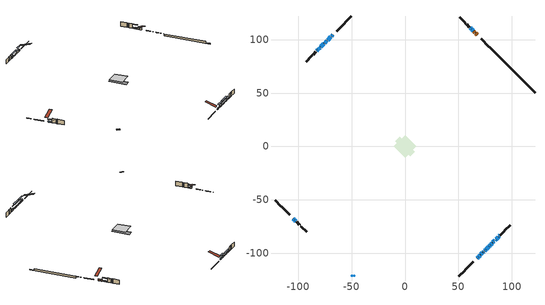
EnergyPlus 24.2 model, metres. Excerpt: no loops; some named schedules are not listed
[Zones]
conditioned space
 floor outside (Floor1 construction): -4.28,0 0,4.28 4.28,0 0,-4.28 z1.25
 floor adiabatic (AdiabaticFloorConstruction): -10.37,0 0,10.37 10.37,0 0,-10.37 z3.69
 floor foundation (Slab1 construction): -9.05,4.83 -4.83,9.05 9.05,-4.83 4.83,-9.05 z-0.7
 wall outside (RimJoist1 construction): 50.43,-121.76 56,-116.19 / -121.76,-50.43 -116.19,-56 / -50.43,121.76 -56,116.19 / 84.89,87.3 79.32,92.86 z1.25:1.55
 wall outside (RimJoist2 construction): 56.66,-115.53 64.08,-108.11 / -115.53,-56.66 -108.11,-64.08 / -56.66,115.53 -64.08,108.11 / 78.67,93.52 71.24,100.94 z1.25:1.55
 wall outside (AdiabaticWallConstruction 1): 67.73,104.46 66.15,106.04 / 65.5,106.69 64.45,107.74 z1.25:3.28
 wall outside (AdiabaticWallConstruction): 63.79,108.4 62.5,109.69 / 61.84,110.35 60.98,111.21 / 76.12,-96.07 78.27,-93.92 / -104.6,-67.59 -103.7,-68.49 / 82.33,-89.86 83.3,-88.89 / -103.04,-69.15 -102.14,-70.05 z1.25:2.27; 67.59,-104.6 68.42,-103.77 z1.25:2.17; 69.07,-103.12 70.44,-101.75 / -73.11,99.08 -75.33,96.86 z1.25:2.47; -67.59,104.6 -68.78,103.41 z1.25:2.98; -69.43,102.76 -72.45,99.74 z1.25:3.03; 71.09,-101.1 72.5,-99.69 z1.25:3.38; 73.15,-99.04 73.84,-98.35 z1.25:2.32; 74.49,-97.7 75.46,-96.73 z1.25:2.42; -75.98,96.21 -78.86,93.33 z1.25:1.81; 78.93,-93.26 79.65,-92.54 z1.25:1.71; 80.3,-91.88 81.67,-90.52 z1.25:1.91; -79.51,92.67 -81.53,90.66 / 85.34,-86.85 87.35,-84.84 / 88.01,-84.18 88.55,-83.64 z1.25:2.22; -82.18,90.01 -82.72,89.47 z1.25:2.24; 83.95,-88.24 84.69,-87.5 z1.25:2.16
 wall outside (Wall1 construction): 89.21,-82.98 91.86,-80.33 / -101.49,-70.7 -98.84,-73.35 / -83.38,88.81 -86.03,86.16 / 60.32,111.87 57.67,114.51 z1.25:6.13
 wall outside (Wall2 construction): 92.51,-79.68 92.93,-79.26 / -98.18,-74.01 -97.76,-74.43 / -86.69,85.5 -87.1,85.09 / 57.02,115.17 56.6,115.59 z1.25:6.13
 wall outside (Wall3 construction): 93.59,-78.6 98.44,-73.75 / -97.11,-75.08 -92.25,-79.94 / -87.76,84.43 -92.61,79.58 / 55.94,116.25 51.09,121.1 z1.25:6.13
 wall foundation (FoundationWall1 construction): 85.55,86.64,-0.7 85.55,86.64,1.25 118.14,54.05,1.25 118.14,54.05,-0.06 121.76,50.43,-0.06 121.76,50.43,-0.7
 window (WindowConstruction): 63.79,108.4 62.5,109.69 z1.25:2.26
 window (WindowConstruction 6): 67.59,-104.6 68.42,-103.77 z1.25:2.16
 window (WindowConstruction 16): 69.07,-103.12 70.44,-101.75 z1.25:2.47
 window (WindowConstruction 7): 61.84,110.35 60.98,111.21 z1.25:2.26
 window (WindowConstruction 8): -67.59,104.6 -68.78,103.41 z1.25:2.98
 window (WindowConstruction 9): -69.43,102.76 -72.45,99.74 z1.25:3.03
 window (WindowConstruction 10): -73.11,99.08 -75.32,96.86 z1.25:2.47
 window (WindowConstruction 11): 71.09,-101.1 72.49,-99.69 z1.25:3.38
 window (WindowConstruction 12): 73.15,-99.04 73.83,-98.35 z1.25:2.32
 window (WindowConstruction 13): 74.49,-97.7 75.46,-96.73 z1.25:2.42
 window (WindowConstruction 14): 76.12,-96.07 78.27,-93.92 z1.25:2.26
 window (WindowConstruction 15): -104.6,-67.59 -103.7,-68.49 z1.25:2.26
 window (WindowConstruction 17): -75.98,96.21 -78.86,93.33 z1.25:1.81
 window (WindowConstruction 18): 78.93,-93.26 79.65,-92.54 z1.25:1.71
 window (WindowConstruction 19): 80.31,-91.88 81.67,-90.52 z1.25:1.91
 window (WindowConstruction 1): -79.51,92.67 -81.53,90.66 z1.25:2.22
 window (WindowConstruction 20): 82.33,-89.86 83.3,-88.89 z1.25:2.26
 window (WindowConstruction 21): -103.04,-69.15 -102.14,-70.05 z1.25:2.26
 window (WindowConstruction 2): -82.18,90 -82.72,89.47 z1.25:2.24
 window (WindowConstruction 3): 83.95,-88.24 84.68,-87.51 z1.25:2.16
 window (WindowConstruction 4): 85.34,-86.85 87.35,-84.84 z1.25:2.22
 window (WindowConstruction 5): 88.01,-84.18 88.55,-83.64 z1.25:2.22
 door (Door): 67.73,104.46 66.15,106.04 z1.25:3.28
 door (Door 1): 65.5,106.69 64.45,107.74 z1.25:3.28
 ceiling adiabatic (AdiabaticFloorConstruction): 0,-10.37 10.37,0 0,10.37 -10.37,0 z3.69
 roof outside (Roof1 construction): 66.93,-105.25,6.13 58.59,-96.91,10.06 56.39,-99.11,10.06 64.74,-107.45,6.13; -105.25,-66.93,6.13 -96.91,-58.59,10.06 -99.11,-56.39,10.06 -107.45,-64.74,6.13; -66.93,105.25,6.13 -58.59,96.91,10.06 -56.39,99.11,10.06 -64.74,107.45,6.13; 68.39,103.8,6.13 60.05,95.46,10.06 62.25,93.26,10.06 70.59,101.6,6.13
 roof outside (AdiabaticRoofConstruction): -49.16,-121.76,6.13 -49.16,-120.55,6.53 -50.43,-120.55,6.53 -50.43,-121.76,6.13; -46.95,-121.76,6.13 -46.95,-120.53,6.53 -48.23,-120.53,6.53 -48.23,-121.76,6.13
 skylight (SkylightConstruction): -49.16,-121.76,6.13 -49.16,-120.55,6.53 -50.43,-120.55,6.53 -50.43,-121.76,6.13
 skylight (SkylightConstruction 1): -46.95,-121.76,6.13 -46.95,-120.54,6.53 -48.23,-120.54,6.53 -48.23,-121.76,6.13
shading: 62.29,109.9 64,108.19 64.65,108.83 62.93,110.55 z2.56; 68.85,-103.34 67.16,-105.03 67.8,-105.67 69.49,-103.99 z2.77; 58.61,113.58 64.21,107.98 64.86,108.62 59.26,114.22 z5.61; -71.15,101.04 -65.22,106.97 -65.87,107.61 -71.79,101.69 z6.33; -72.88,99.31 -69,103.19 -69.65,103.83 -73.53,99.95 z3.64; 74.86,-97.33 68.73,-103.46 69.37,-104.11 75.51,-97.97 z6.73; 76.2,-95.99 70.78,-101.41 71.43,-102.05 76.85,-96.63 z5.67; 77.83,-94.36 72.12,-100.07 72.77,-100.71 78.47,-95 z5.77; 80.64,-91.55 73.75,-98.44 74.39,-99.08 81.29,-92.19 z5.61; -103.49,-68.7 -104.81,-67.38 -105.45,-68.02 -104.13,-69.35 z2.56; -81.23,90.96 -73.61,98.58 -74.26,99.22 -81.87,91.61 z5.16; 83.31,-88.88 75.27,-96.92 75.91,-97.57 83.95,-89.52 z6.89; 81.88,-90.31 80.09,-92.09 80.31,-92.31 82.09,-90.52 z2.21; -81.96,90.23 -79.08,93.11 -79.73,93.75 -82.6,90.88 z2.83; 85.67,-86.52 79.96,-92.23 80.6,-92.88 86.31,-87.17 z5.61; -100.21,-71.98 -104.98,-67.21 -105.62,-67.85 -100.85,-72.63 z5.01; -83.15,89.04 -81.75,90.44 -82.4,91.08 -83.8,89.68 z2.85; 84.83,-87.36 83.81,-88.38 84.46,-89.02 85.47,-88.01 z2.36; 87.78,-84.4 84.91,-87.28 85.55,-87.92 88.43,-85.05 z2.83; 88.98,-83.21 87.58,-84.61 88.22,-85.25 89.62,-83.85 z2.83
[Building]
Building 1: Terrain=Suburbs
[Site:Location]
Montreal Intl AP_QC: Latitude {deg}=45.47; Longitude {deg}=-73.74; Time Zone {hr}=-5; Elevation {m}=36; Keep Site Location Information=Yes
[Site:GroundTemperature:Shallow]
2.07863, -0.316383, -0.508184, 0.628371, 5.19101, 9.73239, 13.6695, 16.1636, 16.3755, 14.347, 10.5102, 6.10817
[Site:WaterMainsTemperature]
Calculation Method=Schedule; Temperature Schedule=mains temperature schedule
[Material] Roughness=Rough; Thermal Absorptance=0.9
Name | Thickness {m} | Conductivity {W/m-K} | Density {kg/m3} | Specific Heat {J/kg-K} | Solar Absorptance | Visible Absorptance
asphalt or fiberglass shingles | 0.00635 | 0.162714 | 1121.4 | 1465.45 | 0.4 | 0.4
asphalt or fiberglass shingles 1 | 0.00635 | 0.162714 | 1121.4 | 1465.45 | 0.7 | 0.7
concrete 4.0 in. | 0.1016 | 1.803125 | 2242.8 | 837.4 | 0.7 | 0.7
concrete 8.0 in. | 0.2032 | 1.803125 | 2242.8 | 837.4 | 0.7 | 0.7
door material | 0.04445 | 0.188738 | 512.64 | 1214.23 | 0.7 | 0.7
door material 1 | 0.04445 | 0.20624 | 512.64 | 1214.23 | 0.7 | 0.7
exterior vertical ins | 0.00137907 | 0.029427 | 32.04 | 1214.23 | 0.7 | 0.7
floor covering | 0.0127 | 9.015625 | 54.468 | 1339.84 | 0.6 | 0.6
floor covering 1 | 0.0127 | 0.0433444 | 54.468 | 1339.84 | 0.6 | 0.6
floor rigid ins; roof rigid ins; wall rigid ins | 0.512978 | 0.029427 | 32.04 | 1214.23 | 0.7 | 0.7
floor stud and cavity | 0.0889 | 0.256934 | 50.32683 | 1063.81 | 0.7 | 0.7
floor stud and cavity 1 | 0.1397 | 1.75129 | 37.0049 | 1207.88 | 0.7 | 0.7
furniture material conditioned space 1 | 0.1524 | 0.115458 | 640.8 | 1214.23 | 0.6 | 0.6
gypsum board | 0.0127 | 0.160291 | 801 | 837.4 | 0.6 | 0.6
osb sheathing 0.5 in. | 0.0127 | 0.115458 | 512.64 | 1214.23 | 0.7 | 0.7
osb sheathing 0.75 in. | 0.01905 | 0.115458 | 512.64 | 1214.23 | 0.7 | 0.7
osb sheathing 2.0 in. | 0.0508 | 0.115458 | 512.64 | 1214.23 | 0.7 | 0.7
rim joist stud and cavity | 0.0508 | 0.0310022 | 125.044 | 1163.47 | 0.6 | 0.6
rim joist stud and cavity 1 | 0.0508 | 0.648972 | 50.32683 | 1063.81 | 0.6 | 0.6
roof stud and cavity | 0.2032 | 0.144109 | 78.34581 | 1123.46 | 0.7 | 0.7
roof stud and cavity 1 | 0.18415 | 1.78685 | 37.0049 | 1207.88 | 0.6 | 0.6
wall stud and cavity | 0.1397 | 0.0957038 | 139.0536 | 1170.24 | 0.7 | 0.7
wall stud and cavity 1 | 0.1397 | 0.102505 | 139.0536 | 1170.24 | 0.7 | 0.7
wall stud and cavity 2 | 0.1397 | 0.0863312 | 139.0536 | 1170.24 | 0.7 | 0.7
wall stud and cavity 3 | 0.0889 | 0.380278 | 52.3479 | 1209.89 | 0.7 | 0.7
wall stud and cavity 4 | 0.0889 | 0.391764 | 83.0341 | 1211.67 | 0.7 | 0.7
wood siding | 0.0254 | 0.102417 | 544.68 | 1172.36 | 0.4 | 0.4
wood siding 1; wood siding 2; wood siding 3 | 0.0254 | 0.102417 | 544.68 | 1172.36 | 0.7 | 0.7
[WindowMaterial:SimpleGlazingSystem]
Name | U-Factor {W/m2-K} | Solar Heat Gain Coefficient
SkylightMaterial | 5.48218 | 0.7889
SkylightMaterial 1 | 5.49682 | 0.782
WindowMaterial | 2.961077 | 0.56
WindowMaterial 1 | 2.94177 | 0.59
WindowMaterial 10 | 2.95483 | 0.57
WindowMaterial 11 | 2.93155 | 0.61
WindowMaterial 12 | 2.93609 | 0.6
WindowMaterial 13 | 2.94348 | 0.59
WindowMaterial 14 | 6.648938 | 0.77
WindowMaterial 15 | 4.80302 | 0.65
WindowMaterial 16 | 5.595669 | 0.6
WindowMaterial 17 | 4.62076 | 0.66
WindowMaterial 18 | 4.460069 | 0.67
WindowMaterial 19 | 4.52877 | 0.66
WindowMaterial 2 | 2.97414 | 0.54
WindowMaterial 3 | 2.95994 | 0.56
WindowMaterial 4 | 2.97584 | 0.54
WindowMaterial 5 | 2.95426 | 0.57
WindowMaterial 6 | 2.929848 | 0.66
WindowMaterial 7 | 2.89181 | 0.69
WindowMaterial 8 | 2.88272 | 0.7
WindowMaterial 9 | 2.890102 | 0.66
[Construction]
AdiabaticFloorConstruction: floor stud and cavity 1, floor rigid ins, osb sheathing 0.75 in., floor covering 1
AdiabaticRoofConstruction: asphalt or fiberglass shingles 1, roof rigid ins, osb sheathing 0.75 in., roof stud and cavity 1
AdiabaticWallConstruction: wood siding 2, wall rigid ins, wall stud and cavity 3, gypsum board
AdiabaticWallConstruction 1: wood siding 3, wall rigid ins, wall stud and cavity 3, gypsum board
Door: door material
Door 1: door material 1
Floor1 construction: floor stud and cavity, floor covering
FoundationWall1 construction: concrete 8.0 in.
furniture construction conditioned space 1: furniture material conditioned space 1
PartitionWallConstruction: gypsum board, wall stud and cavity 4, gypsum board
RimJoist1 construction: wood siding 1, osb sheathing 2.0 in., rim joist stud and cavity
RimJoist2 construction: wood siding 1, rim joist stud and cavity 1
Roof1 construction: asphalt or fiberglass shingles, osb sheathing 0.75 in., roof stud and cavity, gypsum board
SkylightConstruction: SkylightMaterial
SkylightConstruction 1: SkylightMaterial 1
Slab1 construction: concrete 4.0 in.
Wall1 construction: wood siding, osb sheathing 0.5 in., wall stud and cavity, gypsum board
Wall2 construction: wood siding, osb sheathing 0.5 in., wall stud and cavity 1, gypsum board
Wall3 construction: wood siding, osb sheathing 0.5 in., wall stud and cavity 2, gypsum board
WindowConstruction: WindowMaterial
WindowConstruction 1; WindowConstruction 4: WindowMaterial 1
WindowConstruction 10; WindowConstruction 9: WindowMaterial 8
WindowConstruction 11: WindowMaterial 9
WindowConstruction 12: WindowMaterial 10
WindowConstruction 13: WindowMaterial 11
WindowConstruction 14: WindowMaterial 12
WindowConstruction 15: WindowMaterial 13
WindowConstruction 16: WindowMaterial 14
WindowConstruction 17: WindowMaterial 15
WindowConstruction 18: WindowMaterial 16
WindowConstruction 19: WindowMaterial 17
WindowConstruction 2: WindowMaterial 2
WindowConstruction 20: WindowMaterial 18
WindowConstruction 21: WindowMaterial 19
WindowConstruction 3: WindowMaterial 3
WindowConstruction 5: WindowMaterial 4
WindowConstruction 6: WindowMaterial 5
WindowConstruction 7: WindowMaterial 6
WindowConstruction 8: WindowMaterial 7
[Zone]
conditioned space: Multiplier=1; Volume {m3}=920.9; Part of Total Floor Area=Yes
[Space]
conditioned space 1: Zone=conditioned space; Volume {m3}=920.9
[SurfaceProperty:ExposedFoundationPerimeter]
Slab1: Exposed Perimeter Calculation Method=TotalExposedPerimeter; Total Exposed Perimeter {m}=51.207
[InternalMass] Zone or ZoneList=conditioned space; Space or SpaceList=conditioned space 1
Name | Construction | Surface Area {m2}
furniture mass conditioned space 1 | furniture construction conditioned space 1 | 147.536
partition wall mass | PartitionWallConstruction | 368.84
[Lights]
interior lighting: Zone or ZoneList or Space or SpaceList=conditioned space 1; Schedule=interior lighting schedule; Design Level Calculation Method=LightingLevel; Lighting Level {W}=343.2; Return Air Fraction=0; Fraction Radiant=0.6; Fraction Visible=0.2; Fraction Replaceable=1
[People]
occupants: Zone or ZoneList or Space or SpaceList=conditioned space 1; Number of People Schedule=occupants schedule; Number of People Calculation Method=People; Number of People=3; Fraction Radiant=0.314171; Sensible Heat Fraction=0.56303; Activity Level Schedule=occupants activity schedule; Carbon Dioxide Generation Rate {m3/s-W}=0; Enable ASHRAE 55 Comfort Warnings=No; Mean Radiant Temperature Calculation Type=EnclosureAveraged
[ElectricEquipment] Zone or ZoneList or Space or SpaceList=conditioned space 1; Design Level Calculation Method=EquipmentLevel
Name | Schedule | Design Level {W} | Fraction Latent | Fraction Radiant | Fraction Lost
clothes dryer | clothes dryer schedule | 140.772 | 0.015 | 0.081 | 0.85
clothes washer | clothes washer schedule | 32.1985 | 0.03 | 0.162 | 0.7
cooking range | cooking range schedule | 215.147 | 0.08 | 0.432 | 0.2
dishwasher | dishwasher schedule | 66.8632 | 0.3 | 0.18 | 0.4
fridge | fridge schedule | 72.9452 | 0 | 0.6 | 0
mech vent bath fan 0 | mech vent bath fan 0 schedule | 50.2 | 0 | 0 | 1
mech vent house fan | mech vent house fan schedule | 0 | 0 | 0 | 1
mech vent house fan cfis | mech vent house fan cfis schedule | 0 | 0 | 0 | 0
misc plug loads | misc plug loads schedule | 494.7 | 0.045 | 0.513 | 0.1
whole house fan | Always On Discrete | 0 | 0 | 0 | 1
[OtherEquipment] Zone or ZoneList or Space or SpaceList=conditioned space 1; Design Level Calculation Method=EquipmentLevel
Name | Fuel Type | Schedule | Design Level {W} | Fraction Latent | Fraction Radiant | Fraction Lost
clothes dryer 1 | Electricity | clothes dryer schedule | 0 | 0.015 | 0.081 | 0.85
cooking range 1 | Electricity | cooking range schedule | 0 | 0.08 | 0.432 | 0.2
general water use latent | None | general water use schedule | 62.594 | 1 | 0 | 0
general water use sensible | None | general water use schedule | -61.6891 | 0 | 0.6 | 0
mech vent house fan latent load | None | Always On Discrete | 0 | 1 | 0 | 0
mech vent house fan sensible load | None | Always On Discrete | 0 | 0 | 0 | 0
water heater energy adjustment1 | Electricity | Always On Discrete | 0.01 | 0 | 0 | 1
[ZoneInfiltration:DesignFlowRate] Zone or ZoneList or Space or SpaceList=conditioned space 1; Schedule=Always On Discrete; Design Flow Rate Calculation Method=Flow/Zone; Design Flow Rate {m3/s}=0
infil flow; natural vent flow; whole house fan flow
[Foundation:Kiva]
Foundation Kiva 1: Initial Indoor Air Temperature {C}=18; Wall Height Above Grade {m}=1.24998; Wall Depth Below Slab {m}=0.2032; Custom Block Material Name 1=exterior vertical ins; Custom Block Depth 1 {m}=1.94999; Custom Block X Position 1 {m}=0.2032; Custom Block Z Position 1 {m}=0
[Foundation:Kiva:Settings]
Soil Conductivity {W/m-K}=0.849921; Soil Density {kg/m3}=1842.3; Soil Specific Heat {J/kg-K}=418.7; Ground Solar Absorptivity=0.9; Ground Thermal Absorptivity=0.9; Ground Surface Roughness {m}=0.03; Far-Field Width {m}=40; Deep-Ground Boundary Condition=ZeroFlux; Deep-Ground Depth {m}=40; Minimum Cell Dimension {m}=0.2; Maximum Cell Growth Coefficient=3; Simulation Timestep=Timestep
[Exterior:Lights]
exterior lighting: Schedule=exterior lighting schedule; Design Level {W}=75.6
[Schedule:Week:Daily]
interior lighting schedule Week Rule - Jan1-Jan27: interior lighting schedule day, interior lighting schedule day, interior lighting schedule day, interior lighting schedule day, interior lighting schedule day, interior lighting schedule day, interior lighting schedule day, interior lighting schedule default day, interior lighting schedule default day, interior lighting schedule default day, interior lighting schedule default day, interior lighting schedule default day
interior lighting schedule Week Rule - Jan28-Feb3: interior lighting schedule day, interior lighting schedule day, interior lighting schedule day, interior lighting schedule day, interior lighting schedule day 1, interior lighting schedule day 1, interior lighting schedule day 1, interior lighting schedule default day, interior lighting schedule default day, interior lighting schedule default day, interior lighting schedule default day, interior lighting schedule default day
interior lighting schedule Week Rule - Feb4-Feb24: interior lighting schedule day 1, interior lighting schedule day 1, interior lighting schedule day 1, interior lighting schedule day 1, interior lighting schedule day 1, interior lighting schedule day 1, interior lighting schedule day 1, interior lighting schedule default day, interior lighting schedule default day, interior lighting schedule default day, interior lighting schedule default day, interior lighting schedule default day
interior lighting schedule Week Rule - Feb25-Mar3: interior lighting schedule day 1, interior lighting schedule day 1, interior lighting schedule day 1, interior lighting schedule day 1, interior lighting schedule day 2, interior lighting schedule day 2, interior lighting schedule day 2, interior lighting schedule default day, interior lighting schedule default day, interior lighting schedule default day, interior lighting schedule default day, interior lighting schedule default day
interior lighting schedule Week Rule - Mar4-Mar31: interior lighting schedule day 2, interior lighting schedule day 2, interior lighting schedule day 2, interior lighting schedule day 2, interior lighting schedule day 2, interior lighting schedule day 2, interior lighting schedule day 2, interior lighting schedule default day, interior lighting schedule default day, interior lighting schedule default day, interior lighting schedule default day, interior lighting schedule default day
interior lighting schedule Week Rule - Apr1-Apr28: interior lighting schedule day 3, interior lighting schedule day 3, interior lighting schedule day 3, interior lighting schedule day 3, interior lighting schedule day 3, interior lighting schedule day 3, interior lighting schedule day 3, interior lighting schedule default day, interior lighting schedule default day, interior lighting schedule default day, interior lighting schedule default day, interior lighting schedule default day
interior lighting schedule Week Rule - Apr29-May5: interior lighting schedule day 3, interior lighting schedule day 3, interior lighting schedule day 4, interior lighting schedule day 4, interior lighting schedule day 4, interior lighting schedule day 4, interior lighting schedule day 4, interior lighting schedule default day, interior lighting schedule default day, interior lighting schedule default day, interior lighting schedule default day, interior lighting schedule default day
interior lighting schedule Week Rule - May6-May26: interior lighting schedule day 4, interior lighting schedule day 4, interior lighting schedule day 4, interior lighting schedule day 4, interior lighting schedule day 4, interior lighting schedule day 4, interior lighting schedule day 4, interior lighting schedule default day, interior lighting schedule default day, interior lighting schedule default day, interior lighting schedule default day, interior lighting schedule default day
interior lighting schedule Week Rule - May27-Jun2: interior lighting schedule day 4, interior lighting schedule day 4, interior lighting schedule day 4, interior lighting schedule day 4, interior lighting schedule day 4, interior lighting schedule day 5, interior lighting schedule day 5, interior lighting schedule default day, interior lighting schedule default day, interior lighting schedule default day, interior lighting schedule default day, interior lighting schedule default day
interior lighting schedule Week Rule - Jun3-Jun30: interior lighting schedule day 5, interior lighting schedule day 5, interior lighting schedule day 5, interior lighting schedule day 5, interior lighting schedule day 5, interior lighting schedule day 5, interior lighting schedule day 5, interior lighting schedule default day, interior lighting schedule default day, interior lighting schedule default day, interior lighting schedule default day, interior lighting schedule default day
interior lighting schedule Week Rule - Jul1-Jul28: interior lighting schedule day 6, interior lighting schedule day 6, interior lighting schedule day 6, interior lighting schedule day 6, interior lighting schedule day 6, interior lighting schedule day 6, interior lighting schedule day 6, interior lighting schedule default day, interior lighting schedule default day, interior lighting schedule default day, interior lighting schedule default day, interior lighting schedule default day
interior lighting schedule Week Rule - Jul29-Aug4: interior lighting schedule day 6, interior lighting schedule day 6, interior lighting schedule day 6, interior lighting schedule day 7, interior lighting schedule day 7, interior lighting schedule day 7, interior lighting schedule day 7, interior lighting schedule default day, interior lighting schedule default day, interior lighting schedule default day, interior lighting schedule default day, interior lighting schedule default day
interior lighting schedule Week Rule - Aug5-Aug25: interior lighting schedule day 7, interior lighting schedule day 7, interior lighting schedule day 7, interior lighting schedule day 7, interior lighting schedule day 7, interior lighting schedule day 7, interior lighting schedule day 7, interior lighting schedule default day, interior lighting schedule default day, interior lighting schedule default day, interior lighting schedule default day, interior lighting schedule default day
interior lighting schedule Week Rule - Aug26-Sep1: interior lighting schedule day 7, interior lighting schedule day 7, interior lighting schedule day 7, interior lighting schedule day 7, interior lighting schedule day 7, interior lighting schedule day 7, interior lighting schedule day 8, interior lighting schedule default day, interior lighting schedule default day, interior lighting schedule default day, interior lighting schedule default day, interior lighting schedule default day
interior lighting schedule Week Rule - Sep2-Sep29: interior lighting schedule day 8, interior lighting schedule day 8, interior lighting schedule day 8, interior lighting schedule day 8, interior lighting schedule day 8, interior lighting schedule day 8, interior lighting schedule day 8, interior lighting schedule default day, interior lighting schedule default day, interior lighting schedule default day, interior lighting schedule default day, interior lighting schedule default day
interior lighting schedule Week Rule - Sep30-Oct6: interior lighting schedule day 8, interior lighting schedule day 9, interior lighting schedule day 9, interior lighting schedule day 9, interior lighting schedule day 9, interior lighting schedule day 9, interior lighting schedule day 9, interior lighting schedule default day, interior lighting schedule default day, interior lighting schedule default day, interior lighting schedule default day, interior lighting schedule default day
interior lighting schedule Week Rule - Oct7-Oct27: interior lighting schedule day 9, interior lighting schedule day 9, interior lighting schedule day 9, interior lighting schedule day 9, interior lighting schedule day 9, interior lighting schedule day 9, interior lighting schedule day 9, interior lighting schedule default day, interior lighting schedule default day, interior lighting schedule default day, interior lighting schedule default day, interior lighting schedule default day
interior lighting schedule Week Rule - Oct28-Nov3: interior lighting schedule day 9, interior lighting schedule day 9, interior lighting schedule day 9, interior lighting schedule day 9, interior lighting schedule day 10, interior lighting schedule day 10, interior lighting schedule day 10, interior lighting schedule default day, interior lighting schedule default day, interior lighting schedule default day, interior lighting schedule default day, interior lighting schedule default day
interior lighting schedule Week Rule - Nov4-Nov24: interior lighting schedule day 10, interior lighting schedule day 10, interior lighting schedule day 10, interior lighting schedule day 10, interior lighting schedule day 10, interior lighting schedule day 10, interior lighting schedule day 10, interior lighting schedule default day, interior lighting schedule default day, interior lighting schedule default day, interior lighting schedule default day, interior lighting schedule default day
interior lighting schedule Week Rule - Nov25-Dec1: interior lighting schedule day 10, interior lighting schedule day 10, interior lighting schedule day 10, interior lighting schedule day 10, interior lighting schedule day 10, interior lighting schedule day 10, interior lighting schedule day 11, interior lighting schedule default day, interior lighting schedule default day, interior lighting schedule default day, interior lighting schedule default day, interior lighting schedule default day
interior lighting schedule Week Rule - Dec2-Dec31: interior lighting schedule day 11, interior lighting schedule day 11, interior lighting schedule day 11, interior lighting schedule day 11, interior lighting schedule day 11, interior lighting schedule day 11, interior lighting schedule day 11, interior lighting schedule default day, interior lighting schedule default day, interior lighting schedule default day, interior lighting schedule default day, interior lighting schedule default day
occupants schedule Week Rule - Jan1-Dec31: occupants schedule day, occupants schedule day, occupants schedule day, occupants schedule day, occupants schedule day, occupants schedule day, occupants schedule day, occupants schedule default day, occupants schedule default day, occupants schedule default day, occupants schedule default day, occupants schedule default day
clothes dryer schedule Week Rule - Jan1-Dec31: clothes dryer schedule day, clothes dryer schedule day, clothes dryer schedule day, clothes dryer schedule day, clothes dryer schedule day, clothes dryer schedule day, clothes dryer schedule day, clothes dryer schedule default day, clothes dryer schedule default day, clothes dryer schedule default day, clothes dryer schedule default day, clothes dryer schedule default day
clothes washer schedule Week Rule - Jan1-Dec31: clothes washer schedule day, clothes washer schedule day, clothes washer schedule day, clothes washer schedule day, clothes washer schedule day, clothes washer schedule day, clothes washer schedule day, clothes washer schedule default day, clothes washer schedule default day, clothes washer schedule default day, clothes washer schedule default day, clothes washer schedule default day
cooking range schedule Week Rule - Jan1-Dec31: cooking range schedule day, cooking range schedule day, cooking range schedule day, cooking range schedule day, cooking range schedule day, cooking range schedule day, cooking range schedule day, cooking range schedule default day, cooking range schedule default day, cooking range schedule default day, cooking range schedule default day, cooking range schedule default day
dishwasher schedule Week Rule - Jan1-Dec31: dishwasher schedule day, dishwasher schedule day, dishwasher schedule day, dishwasher schedule day, dishwasher schedule day, dishwasher schedule day, dishwasher schedule day, dishwasher schedule default day, dishwasher schedule default day, dishwasher schedule default day, dishwasher schedule default day, dishwasher schedule default day
mech vent bath fan 0 schedule Week Rule - Jan1-Dec31: mech vent bath fan 0 schedule day, mech vent bath fan 0 schedule day, mech vent bath fan 0 schedule day, mech vent bath fan 0 schedule day, mech vent bath fan 0 schedule day, mech vent bath fan 0 schedule day, mech vent bath fan 0 schedule day, mech vent bath fan 0 schedule default day, mech vent bath fan 0 schedule default day, mech vent bath fan 0 schedule default day, mech vent bath fan 0 schedule default day, mech vent bath fan 0 schedule default day
misc plug loads schedule Week Rule - Jan1-Dec31: misc plug loads schedule day, misc plug loads schedule day, misc plug loads schedule day, misc plug loads schedule day, misc plug loads schedule day, misc plug loads schedule day, misc plug loads schedule day, misc plug loads schedule default day, misc plug loads schedule default day, misc plug loads schedule default day, misc plug loads schedule default day, misc plug loads schedule default day
general water use schedule Week Rule - Jan1-Dec31: general water use schedule day, general water use schedule day, general water use schedule day, general water use schedule day, general water use schedule day, general water use schedule day, general water use schedule day, general water use schedule default day, general water use schedule default day, general water use schedule default day, general water use schedule default day, general water use schedule default day
exterior lighting schedule Week Rule - Jan1-Jan27: exterior lighting schedule day, exterior lighting schedule day, exterior lighting schedule day, exterior lighting schedule day, exterior lighting schedule day, exterior lighting schedule day, exterior lighting schedule day, exterior lighting schedule default day, exterior lighting schedule default day, exterior lighting schedule default day, exterior lighting schedule default day, exterior lighting schedule default day
exterior lighting schedule Week Rule - Jan28-Feb3: exterior lighting schedule day, exterior lighting schedule day, exterior lighting schedule day, exterior lighting schedule day, exterior lighting schedule day 1, exterior lighting schedule day 1, exterior lighting schedule day 1, exterior lighting schedule default day, exterior lighting schedule default day, exterior lighting schedule default day, exterior lighting schedule default day, exterior lighting schedule default day
exterior lighting schedule Week Rule - Feb4-Feb24: exterior lighting schedule day 1, exterior lighting schedule day 1, exterior lighting schedule day 1, exterior lighting schedule day 1, exterior lighting schedule day 1, exterior lighting schedule day 1, exterior lighting schedule day 1, exterior lighting schedule default day, exterior lighting schedule default day, exterior lighting schedule default day, exterior lighting schedule default day, exterior lighting schedule default day
exterior lighting schedule Week Rule - Feb25-Mar3: exterior lighting schedule day 1, exterior lighting schedule day 1, exterior lighting schedule day 1, exterior lighting schedule day 1, exterior lighting schedule day 2, exterior lighting schedule day 2, exterior lighting schedule day 2, exterior lighting schedule default day, exterior lighting schedule default day, exterior lighting schedule default day, exterior lighting schedule default day, exterior lighting schedule default day
exterior lighting schedule Week Rule - Mar4-Mar31: exterior lighting schedule day 2, exterior lighting schedule day 2, exterior lighting schedule day 2, exterior lighting schedule day 2, exterior lighting schedule day 2, exterior lighting schedule day 2, exterior lighting schedule day 2, exterior lighting schedule default day, exterior lighting schedule default day, exterior lighting schedule default day, exterior lighting schedule default day, exterior lighting schedule default day
exterior lighting schedule Week Rule - Apr1-Apr28: exterior lighting schedule day 3, exterior lighting schedule day 3, exterior lighting schedule day 3, exterior lighting schedule day 3, exterior lighting schedule day 3, exterior lighting schedule day 3, exterior lighting schedule day 3, exterior lighting schedule default day, exterior lighting schedule default day, exterior lighting schedule default day, exterior lighting schedule default day, exterior lighting schedule default day
exterior lighting schedule Week Rule - Apr29-May5: exterior lighting schedule day 3, exterior lighting schedule day 3, exterior lighting schedule day 4, exterior lighting schedule day 4, exterior lighting schedule day 4, exterior lighting schedule day 4, exterior lighting schedule day 4, exterior lighting schedule default day, exterior lighting schedule default day, exterior lighting schedule default day, exterior lighting schedule default day, exterior lighting schedule default day
exterior lighting schedule Week Rule - May6-May26: exterior lighting schedule day 4, exterior lighting schedule day 4, exterior lighting schedule day 4, exterior lighting schedule day 4, exterior lighting schedule day 4, exterior lighting schedule day 4, exterior lighting schedule day 4, exterior lighting schedule default day, exterior lighting schedule default day, exterior lighting schedule default day, exterior lighting schedule default day, exterior lighting schedule default day
exterior lighting schedule Week Rule - May27-Jun2: exterior lighting schedule day 4, exterior lighting schedule day 4, exterior lighting schedule day 4, exterior lighting schedule day 4, exterior lighting schedule day 4, exterior lighting schedule day 5, exterior lighting schedule day 5, exterior lighting schedule default day, exterior lighting schedule default day, exterior lighting schedule default day, exterior lighting schedule default day, exterior lighting schedule default day
exterior lighting schedule Week Rule - Jun3-Jun30: exterior lighting schedule day 5, exterior lighting schedule day 5, exterior lighting schedule day 5, exterior lighting schedule day 5, exterior lighting schedule day 5, exterior lighting schedule day 5, exterior lighting schedule day 5, exterior lighting schedule default day, exterior lighting schedule default day, exterior lighting schedule default day, exterior lighting schedule default day, exterior lighting schedule default day
exterior lighting schedule Week Rule - Jul1-Jul28: exterior lighting schedule day 6, exterior lighting schedule day 6, exterior lighting schedule day 6, exterior lighting schedule day 6, exterior lighting schedule day 6, exterior lighting schedule day 6, exterior lighting schedule day 6, exterior lighting schedule default day, exterior lighting schedule default day, exterior lighting schedule default day, exterior lighting schedule default day, exterior lighting schedule default day
exterior lighting schedule Week Rule - Jul29-Aug4: exterior lighting schedule day 6, exterior lighting schedule day 6, exterior lighting schedule day 6, exterior lighting schedule day 7, exterior lighting schedule day 7, exterior lighting schedule day 7, exterior lighting schedule day 7, exterior lighting schedule default day, exterior lighting schedule default day, exterior lighting schedule default day, exterior lighting schedule default day, exterior lighting schedule default day
[Schedule:Year]
interior lighting schedule: interior lighting schedule Week Rule - Jan1-Jan27, 1, 1, 1, 27, interior lighting schedule Week Rule - Jan28-Feb3, 1, 28, 2, 3, interior lighting schedule Week Rule - Feb4-Feb24, 2, 4, 2, 24, interior lighting schedule Week Rule - Feb25-Mar3, 2, 25, 3, 3, interior lighting schedule Week Rule - Mar4-Mar31, 3, 4, 3, 31, interior lighting schedule Week Rule - Apr1-Apr28, 4, 1, 4, 28, interior lighting schedule Week Rule - Apr29-May5, 4, 29, 5, 5, interior lighting schedule Week Rule - May6-May26, 5, 6, 5, 26, interior lighting schedule Week Rule - May27-Jun2, 5, 27, 6, 2, interior lighting schedule Week Rule - Jun3-Jun30, 6, 3, 6, 30, interior lighting schedule Week Rule - Jul1-Jul28, 7, 1, 7, 28, interior lighting schedule Week Rule - Jul29-Aug4, 7, 29, 8, 4, interior lighting schedule Week Rule - Aug5-Aug25, 8, 5, 8, 25, interior lighting schedule Week Rule - Aug26-Sep1, 8, 26, 9, 1, interior lighting schedule Week Rule - Sep2-Sep29, 9, 2, 9, 29, interior lighting schedule Week Rule - Sep30-Oct6, 9, 30, 10, 6, interior lighting schedule Week Rule - Oct7-Oct27, 10, 7, 10, 27, interior lighting schedule Week Rule - Oct28-Nov3, 10, 28, 11, 3, interior lighting schedule Week Rule - Nov4-Nov24, 11, 4, 11, 24, interior lighting schedule Week Rule - Nov25-Dec1, 11, 25, 12, 1, interior lighting schedule Week Rule - Dec2-Dec31, 12, 2, 12, 31
occupants schedule: occupants schedule Week Rule - Jan1-Dec31, 1, 1, 12, 31
clothes dryer schedule: clothes dryer schedule Week Rule - Jan1-Dec31, 1, 1, 12, 31
clothes washer schedule: clothes washer schedule Week Rule - Jan1-Dec31, 1, 1, 12, 31
cooking range schedule: cooking range schedule Week Rule - Jan1-Dec31, 1, 1, 12, 31
dishwasher schedule: dishwasher schedule Week Rule - Jan1-Dec31, 1, 1, 12, 31
mech vent bath fan 0 schedule: mech vent bath fan 0 schedule Week Rule - Jan1-Dec31, 1, 1, 12, 31
misc plug loads schedule: misc plug loads schedule Week Rule - Jan1-Dec31, 1, 1, 12, 31
general water use schedule: general water use schedule Week Rule - Jan1-Dec31, 1, 1, 12, 31
exterior lighting schedule: exterior lighting schedule Week Rule - Jan1-Jan27, 1, 1, 1, 27, exterior lighting schedule Week Rule - Jan28-Feb3, 1, 28, 2, 3, exterior lighting schedule Week Rule - Feb4-Feb24, 2, 4, 2, 24, exterior lighting schedule Week Rule - Feb25-Mar3, 2, 25, 3, 3, exterior lighting schedule Week Rule - Mar4-Mar31, 3, 4, 3, 31, exterior lighting schedule Week Rule - Apr1-Apr28, 4, 1, 4, 28, exterior lighting schedule Week Rule - Apr29-May5, 4, 29, 5, 5, exterior lighting schedule Week Rule - May6-May26, 5, 6, 5, 26, exterior lighting schedule Week Rule - May27-Jun2, 5, 27, 6, 2, exterior lighting schedule Week Rule - Jun3-Jun30, 6, 3, 6, 30, exterior lighting schedule Week Rule - Jul1-Jul28, 7, 1, 7, 28, exterior lighting schedule Week Rule - Jul29-Aug4, 7, 29, 8, 4, exterior lighting schedule Week Rule - Aug5-Aug25, 8, 5, 8, 25, exterior lighting schedule Week Rule - Aug26-Sep1, 8, 26, 9, 1, exterior lighting schedule Week Rule - Sep2-Sep29, 9, 2, 9, 29, exterior lighting schedule Week Rule - Sep30-Oct6, 9, 30, 10, 6, exterior lighting schedule Week Rule - Oct7-Oct27, 10, 7, 10, 27, exterior lighting schedule Week Rule - Oct28-Nov3, 10, 28, 11, 3, exterior lighting schedule Week Rule - Nov4-Nov24, 11, 4, 11, 24, exterior lighting schedule Week Rule - Nov25-Dec1, 11, 25, 12, 1, exterior lighting schedule Week Rule - Dec2-Dec31, 12, 2, 12, 31
[Schedule:Constant]
Name | Hourly Value
occupants activity schedule | 117.228
fridge schedule | 0
mech vent house fan schedule; mech vent house fan cfis schedule; Always On Discrete | 1
[Schedule:Compact]
mains temperature schedule: Through: 01/01, For: AllDays, Until: 24:00, 6.56833, Through: 01/02, For: AllDays, Until: 24:00, 6.48722, Through: 01/03, For: AllDays, Until: 24:00, 6.40722, Through: 01/04, For: AllDays, Until: 24:00, 6.32889, Through: 01/05, For: AllDays, Until: 24:00, 6.25167, Through: 01/06, For: AllDays, Until: 24:00, 6.17611, Through: 01/07, For: AllDays, Until: 24:00, 6.10222, Through: 01/08, For: AllDays, Until: 24:00, 6.02944, Through: 01/09, For: AllDays, Until: 24:00, 5.95833, Through: 01/10, For: AllDays, Until: 24:00, 5.88889, Through: 01/11, For: AllDays, Until: 24:00, 5.82056, Through: 01/12, For: AllDays, Until: 24:00, 5.75444, Through: 01/13, For: AllDays, Until: 24:00, 5.68944, Through: 01/14, For: AllDays, Until: 24:00, 5.62611, Through: 01/15, For: AllDays, Until: 24:00, 5.56444, Through: 01/16, For: AllDays, Until: 24:00, 5.50444, Through: 01/17, For: AllDays, Until: 24:00, 5.44611, Through: 01/18, For: AllDays, Until: 24:00, 5.38944, Through: 01/19, For: AllDays, Until: 24:00, 5.33389, Through: 01/20, For: AllDays, Until: 24:00, 5.28111, Through: 01/21, For: AllDays, Until: 24:00, 5.22944, Through: 01/22, For: AllDays, Until: 24:00, 5.17944, Through: 01/23, For: AllDays, Until: 24:00, 5.13111, Through: 01/24, For: AllDays, Until: 24:00, 5.085, Through: 01/25, For: AllDays, Until: 24:00, 5.04056, Through: 01/26, For: AllDays, Until: 24:00, 4.99778, Through: 01/27, For: AllDays, Until: 24:00, 4.95667, Through: 01/28, For: AllDays, Until: 24:00, 4.91778, Through: 01/29, For: AllDays, Until: 24:00, 4.88056, Through: 01/30, For: AllDays, Until: 24:00, 4.845, Through: 01/31, For: AllDays, Until: 24:00, 4.81167, Through: 02/01, For: AllDays, Until: 24:00, 4.77944, Through: 02/02, For: AllDays, Until: 24:00, 4.75, Through: 02/03, For: AllDays, Until: 24:00, 4.72167, Through: 02/04, For: AllDays, Until: 24:00, 4.69611, Through: 02/05, For: AllDays, Until: 24:00, 4.67167, Through: 02/06, For: AllDays, Until: 24:00, 4.64944, Through: 02/07, For: AllDays, Until: 24:00, 4.62889, Through: 02/08, For: AllDays, Until: 24:00, 4.61056, Through: 02/09, For: AllDays, Until: 24:00, 4.59389, Through: 02/10, For: AllDays, Until: 24:00, 4.57944, Through: 02/11, For: AllDays, Until: 24:00, 4.56667, Through: 02/12, For: AllDays, Until: 24:00, 4.55611, Through: 02/13, For: AllDays, Until: 24:00, 4.54722, Through: 02/14, For: AllDays, Until: 24:00, 4.54056, Through: 02/15, For: AllDays, Until: 24:00, 4.53556, Through: 02/16, For: AllDays, Until: 24:00, 4.53278, Through: 02/17, For: AllDays, Until: 24:00, 4.53167, Through: 02/18, For: AllDays, Until: 24:00, 4.53278, Through: 02/19, For: AllDays, Until: 24:00, 4.53556, Through: 02/20, For: AllDays, Until: 24:00, 4.54056, Through: 02/21, For: AllDays, Until: 24:00, 4.54722, Through: 02/22, For: AllDays, Until: 24:00, 4.55611, Through: 02/23, For: AllDays, Until: 24:00, 4.56667, Through: 02/24, For: AllDays, Until: 24:00, 4.57944, Through: 02/25, For: AllDays, Until: 24:00, 4.59389, Through: 02/26, For: AllDays, Until: 24:00, 4.61056, Through: 02/27, For: AllDays, Until: 24:00, 4.62889, Through: 02/28, For: AllDays, Until: 24:00, 4.64889, Through: 03/01, For: AllDays, Until: 24:00, 4.67111, Through: 03/02, For: AllDays, Until: 24:00, 4.69556, Through: 03/03, For: AllDays, Until: 24:00, 4.72167, Through: 03/04, For: AllDays, Until: 24:00, 4.74944, Through: 03/05, For: AllDays, Until: 24:00, 4.77944, Through: 03/06, For: AllDays, Until: 24:00, 4.81111, Through: 03/07, For: AllDays, Until: 24:00, 4.84444, Through: 03/08, For: AllDays, Until: 24:00, 4.88, Through: 03/09, For: AllDays, Until: 24:00, 4.91722, Through: 03/10, For: AllDays, Until: 24:00, 4.95611, Through: 03/11, For: AllDays, Until: 24:00, 4.99722, Through: 03/12, For: AllDays, Until: 24:00, 5.04, Through: 03/13, For: AllDays, Until: 24:00, 5.08444, Through: 03/14, For: AllDays, Until: 24:00, 5.13056, Through: 03/15, For: AllDays, Until: 24:00, 5.17889, Through: 03/16, For: AllDays, Until: 24:00, 5.22833, Through: 03/17, For: AllDays, Until: 24:00, 5.28, Through: 03/18, For: AllDays, Until: 24:00, 5.33333, Through: 03/19, For: AllDays, Until: 24:00, 5.38833, Through: 03/20, For: AllDays, Until: 24:00, 5.445, Through: 03/21, For: AllDays, Until: 24:00, 5.50333, Through: 03/22, For: AllDays, Until: 24:00, 5.56333, Through: 03/23, For: AllDays, Until: 24:00, 5.625, Through: 03/24, For: AllDays, Until: 24:00, 5.68833, Through: 03/25, For: AllDays, Until: 24:00, 5.75333, Through: 03/26, For: AllDays, Until: 24:00, 5.81944, Through: 03/27, For: AllDays, Until: 24:00, 5.88778, Through: 03/28, For: AllDays, Until: 24:00, 5.95722, Through: 03/29, For: AllDays, Until: 24:00, 6.02833, Through: 03/30, For: AllDays, Until: 24:00, 6.10111, Through: 03/31, For: AllDays, Until: 24:00, 6.175, Through: 04/01, For: AllDays, Until: 24:00, 6.25056, Through: 04/02, For: AllDays, Until: 24:00, 6.32778, Through: 04/03, For: AllDays, Until: 24:00, 6.40611, Through: 04/04, For: AllDays, Until: 24:00, 6.48556, Through: 04/05, For: AllDays, Until: 24:00, 6.56722, Through: 04/06, For: AllDays, Until: 24:00, 6.64944, Through: 04/07, For: AllDays, Until: 24:00, 6.73333, Through: 04/08, For: AllDays, Until: 24:00, 6.81833, Through: 04/09, For: AllDays, Until: 24:00, 6.905, Through: 04/10, For: AllDays, Until: 24:00, 6.99278, Through: 04/11, For: AllDays, Until: 24:00, 7.08111, Through: 04/12, For: AllDays, Until: 24:00, 7.17167, Through: 04/13, For: AllDays, Until: 24:00, 7.26278, Through: 04/14, For: AllDays, Until: 24:00, 7.355, Through: 04/15, For: AllDays, Until: 24:00, 7.44833, Through: 04/16, For: AllDays, Until: 24:00, 7.54278, Through: 04/17, For: AllDays, Until: 24:00, 7.63889, Through: 04/18, For: AllDays, Until: 24:00, 7.735, Through: 04/19, For: AllDays, Until: 24:00, 7.83278, Through: 04/20, For: AllDays, Until: 24:00, 7.93167, Through: 04/21, For: AllDays, Until: 24:00, 8.03111, Through: 04/22, For: AllDays, Until: 24:00, 8.13167, Through: 04/23, For: AllDays, Until: 24:00, 8.23278, Through: 04/24, For: AllDays, Until: 24:00, 8.335, Through: 04/25, For: AllDays, Until: 24:00, 8.43778, Through: 04/26, For: AllDays, Until: 24:00, 8.54167, Through: 04/27, For: AllDays, Until: 24:00, 8.64611, Through: 04/28, For: AllDays, Until: 24:00, 8.75167, Through: 04/29, For: AllDays, Until: 24:00, 8.85778, Through: 04/30, For: AllDays, Until: 24:00, 8.96444, Through: 05/01, For: AllDays, Until: 24:00, 9.07167, Through: 05/02, For: AllDays, Until: 24:00, 9.17944, Through: 05/03, For: AllDays, Until: 24:00, 9.28778, Through: 05/04, For: AllDays, Until: 24:00, 9.39667, Through: 05/05, For: AllDays, Until: 24:00, 9.50667, Through: 05/06, For: AllDays, Until: 24:00, 9.61667, Through: 05/07, For: AllDays, Until: 24:00, 9.72667, Through: 05/08, For: AllDays, Until: 24:00, 9.83778, Through: 05/09, For: AllDays, Until: 24:00, 9.94889, Through: 05/10, For: AllDays, Until: 24:00, 10.0606, Through: 05/11, For: AllDays, Until: 24:00, 10.1722, Through: 05/12, For: AllDays, Until: 24:00, 10.2844, Through: 05/13, For: AllDays, Until: 24:00, 10.3967, Through: 05/14, For: AllDays, Until: 24:00, 10.5094, Through: 05/15, For: AllDays, Until: 24:00, 10.6222, Through: 05/16, For: AllDays, Until: 24:00, 10.735, Through: 05/17, For: AllDays, Until: 24:00, 10.8478, Through: 05/18, For: AllDays, Until: 24:00, 10.9611, Through: 05/19, For: AllDays, Until: 24:00, 11.0744, Through: 05/20, For: AllDays, Until: 24:00, 11.1872, Through: 05/21, For: AllDays, Until: 24:00, 11.3006, Through: 05/22, For: AllDays, Until: 24:00, 11.4133, Through: 05/23, For: AllDays, Until: 24:00, 11.5267, Through: 05/24, For: AllDays, Until: 24:00, 11.6394, Through: 05/25, For: AllDays, Until: 24:00, 11.7522, Through: 05/26, For: AllDays, Until: 24:00, 11.8644, Through: 05/27, For: AllDays, Until: 24:00, 11.9767, Through: 05/28, For: AllDays, Until: 24:00, 12.0889, Through: 05/29, For: AllDays, Until: 24:00, 12.2006, Through: 05/30, For: AllDays, Until: 24:00, 12.3122, Through: 05/31, For: AllDays, Until: 24:00, 12.4228, Through: 06/01, For: AllDays, Until: 24:00, 12.5339, Through: 06/02, For: AllDays, Until: 24:00, 12.6439, Through: 06/03, For: AllDays, Until: 24:00, 12.7539, Through: 06/04, For: AllDays, Until: 24:00, 12.8628, Through: 06/05, For: AllDays, Until: 24:00, 12.9717, Through: 06/06, For: AllDays, Until: 24:00, 13.08, Through: 06/07, For: AllDays, Until: 24:00, 13.1878, Through: 06/08, For: AllDays, Until: 24:00, 13.2944, Through: 06/09, For: AllDays, Until: 24:00, 13.4011, Through: 06/10, For: AllDays, Until: 24:00, 13.5067, Through: 06/11, For: AllDays, Until: 24:00, 13.6117, Through: 06/12, For: AllDays, Until: 24:00, 13.7156, Through: 06/13, For: AllDays, Until: 24:00, 13.8194, Through: 06/14, For: AllDays, Until: 24:00, 13.9222, Through: 06/15, For: AllDays, Until: 24:00, 14.0239, Through: 06/16, For: AllDays, Until: 24:00, 14.125, Through: 06/17, For: AllDays, Until: 24:00, 14.225, Through: 06/18, For: AllDays, Until: 24:00, 14.3239, Through: 06/19, For: AllDays, Until: 24:00, 14.4222, Through: 06/20, For: AllDays, Until: 24:00, 14.5194, Through: 06/21, For: AllDays, Until: 24:00, 14.6156, Through: 06/22, For: AllDays, Until: 24:00, 14.7106, Through: 06/23, For: AllDays, Until: 24:00, 14.805, Through: 06/24, For: AllDays, Until: 24:00, 14.8978, Through: 06/25, For: AllDays, Until: 24:00, 14.9894, Through: 06/26, For: AllDays, Until: 24:00, 15.0806, Through: 06/27, For: AllDays, Until: 24:00, 15.17, Through: 06/28, For: AllDays, Until: 24:00, 15.2583, Through: 06/29, For: AllDays, Until: 24:00, 15.3456, Through: 06/30, For: AllDays, Until: 24:00, 15.4311, Through: 07/01, For: AllDays, Until: 24:00, 15.5161, Through: 07/02, For: AllDays, Until: 24:00, 15.5989, Through: 07/03, For: AllDays, Until: 24:00, 15.6811, Through: 07/04, For: AllDays, Until: 24:00, 15.7617, Through: 07/05, For: AllDays, Until: 24:00, 15.8411, Through: 07/06, For: AllDays, Until: 24:00, 15.9189, Through: 07/07, For: AllDays, Until: 24:00, 15.995, Through: 07/08, For: AllDays, Until: 24:00, 16.07, Through: 07/09, For: AllDays, Until: 24:00, 16.1433, Through: 07/10, For: AllDays, Until: 24:00, 16.2156, Through: 07/11, For: AllDays, Until: 24:00, 16.2861, Through: 07/12, For: AllDays, Until: 24:00, 16.355, Through: 07/13, For: AllDays, Until: 24:00, 16.4222, Through: 07/14, For: AllDays, Until: 24:00, 16.4878, Through: 07/15, For: AllDays, Until: 24:00, 16.5522, Through: 07/16, For: AllDays, Until: 24:00, 16.615, Through: 07/17, For: AllDays, Until: 24:00, 16.6756, Through: 07/18, For: AllDays, Until: 24:00, 16.735, Through: 07/19, For: AllDays, Until: 24:00, 16.7928, Through: 07/20, For: AllDays, Until: 24:00, 16.8489, Through: 07/21, For: AllDays, Until: 24:00, 16.9028, Through: 07/22, For: AllDays, Until: 24:00, 16.9556, Through: 07/23, For: AllDays, Until: 24:00, 17.0061, Through: 07/24, For: AllDays, Until: 24:00, 17.0556, Through: 07/25, For: AllDays, Until: 24:00, 17.1028, Through: 07/26, For: AllDays, Until: 24:00, 17.1483, Through: 07/27, For: AllDays, Until: 24:00, 17.1917, Through: 07/28, For: AllDays, Until: 24:00, 17.2339, Through: 07/29, For: AllDays, Until: 24:00, 17.2739, Through: 07/30, For: AllDays, Until: 24:00, 17.3122, Through: 07/31, For: AllDays, Until: 24:00, 17.3489, Through: 08/01, For: AllDays, Until: 24:00, 17.3833, Through: 08/02, For: AllDays, Until: 24:00, 17.4161, Through: 08/03, For: AllDays, Until: 24:00, 17.4467, Through: 08/04, For: AllDays, Until: 24:00, 17.4761, Through: 08/05, For: AllDays, Until: 24:00, 17.5028, Through: 08/06, For: AllDays, Until: 24:00, 17.5283, Through: 08/07, For: AllDays, Until: 24:00, 17.5517, Through: 08/08, For: AllDays, Until: 24:00, 17.5728, Through: 08/09, For: AllDays, Until: 24:00, 17.5922, Through: 08/10, For: AllDays, Until: 24:00, 17.61, Through: 08/11, For: AllDays, Until: 24:00, 17.6256, Through: 08/12, For: AllDays, Until: 24:00, 17.6394, Through: 08/13, For: AllDays, Until: 24:00, 17.6511, Through: 08/14, For: AllDays, Until: 24:00, 17.6611, Through: 08/15, For: AllDays, Until: 24:00, 17.6689, Through: 08/16, For: AllDays, Until: 24:00, 17.675, Through: 08/17, For: AllDays, Until: 24:00, 17.6789, Through: 08/18, For: AllDays, Until: 24:00, 17.6811, Through: 08/19, For: AllDays, Until: 24:00, 17.6811, Through: 08/20, For: AllDays, Until: 24:00, 17.6794, Through: 08/21, For: AllDays, Until: 24:00, 17.6756, Through: 08/22, For: AllDays, Until: 24:00, 17.67, Through: 08/23, For: AllDays, Until: 24:00, 17.6622, Through: 08/24, For: AllDays, Until: 24:00, 17.6528, Through: 08/25, For: AllDays, Until: 24:00, 17.6411, Through: 08/26, For: AllDays, Until: 24:00, 17.6278, Through: 08/27, For: AllDays, Until: 24:00, 17.6122, Through: 08/28, For: AllDays, Until: 24:00, 17.595, Through: 08/29, For: AllDays, Until: 24:00, 17.5756, Through: 08/30, For: AllDays, Until: 24:00, 17.5544, Through: 08/31, For: AllDays, Until: 24:00, 17.5311, Through: 09/01, For: AllDays, Until: 24:00, 17.5061, Through: 09/02, For: AllDays, Until: 24:00, 17.4794, Through: 09/03, For: AllDays, Until: 24:00, 17.4506, Through: 09/04, For: AllDays, Until: 24:00, 17.42, Through: 09/05, For: AllDays, Until: 24:00, 17.3878, Through: 09/06, For: AllDays, Until: 24:00, 17.3533, Through: 09/07, For: AllDays, Until: 24:00, 17.3172, Through: 09/08, For: AllDays, Until: 24:00, 17.2789, Through: 09/09, For: AllDays, Until: 24:00, 17.2389, Through: 09/10, For: AllDays, Until: 24:00, 17.1972, Through: 09/11, For: AllDays, Until: 24:00, 17.1539, Through: 09/12, For: AllDays, Until: 24:00, 17.1083, Through: 09/13, For: AllDays, Until: 24:00, 17.0617, Through: 09/14, For: AllDays, Until: 24:00, 17.0128, Through: 09/15, For: AllDays, Until: 24:00, 16.9622, Through: 09/16, For: AllDays, Until: 24:00, 16.9094, Through: 09/17, For: AllDays, Until: 24:00, 16.8556, Through: 09/18, For: AllDays, Until: 24:00, 16.8, Through: 09/19, For: AllDays, Until: 24:00, 16.7422, Through: 09/20, For: AllDays, Until: 24:00, 16.6833, Through: 09/21, For: AllDays, Until: 24:00, 16.6228, Through: 09/22, For: AllDays, Until: 24:00, 16.56, Through: 09/23, For: AllDays, Until: 24:00, 16.4961, Through: 09/24, For: AllDays, Until: 24:00, 16.4306, Through: 09/25, For: AllDays, Until: 24:00, 16.3633, Through: 09/26, For: AllDays, Until: 24:00, 16.295, Through: 09/27, For: AllDays, Until: 24:00, 16.2244, Through: 09/28, For: AllDays, Until: 24:00, 16.1528, Through: 09/29, For: AllDays, Until: 24:00, 16.0794, Through: 09/30, For: AllDays, Until: 24:00, 16.0044, Through: 10/01, For: AllDays, Until: 24:00, 15.9283, Through: 10/02, For: AllDays, Until: 24:00, 15.8511, Through: 10/03, For: AllDays, Until: 24:00, 15.7717, Through: 10/04, For: AllDays, Until: 24:00, 15.6917, Through: 10/05, For: AllDays, Until: 24:00, 15.6094, Through: 10/06, For: AllDays, Until: 24:00, 15.5267, Through: 10/07, For: AllDays, Until: 24:00, 15.4422, Through: 10/08, For: AllDays, Until: 24:00, 15.3567, Through: 10/09, For: AllDays, Until: 24:00, 15.2694, Through: 10/10, For: AllDays, Until: 24:00, 15.1811, Through: 10/11, For: AllDays, Until: 24:00, 15.0917, Through: 10/12, For: AllDays, Until: 24:00, 15.0011, Through: 10/13, For: AllDays, Until: 24:00, 14.9094, Through: 10/14, For: AllDays, Until: 24:00, 14.8167, Through: 10/15, For: AllDays, Until: 24:00, 14.7228, Through: 10/16, For: AllDays, Until: 24:00, 14.6278, Through: 10/17, For: AllDays, Until: 24:00, 14.5317, Through: 10/18, For: AllDays, Until: 24:00, 14.4344, Through: 10/19, For: AllDays, Until: 24:00, 14.3367, Through: 10/20, For: AllDays, Until: 24:00, 14.2378, Through: 10/21, For: AllDays, Until: 24:00, 14.1378, Through: 10/22, For: AllDays, Until: 24:00, 14.0367, Through: 10/23, For: AllDays, Until: 24:00, 13.935, Through: 10/24, For: AllDays, Until: 24:00, 13.8322, Through: 10/25, For: AllDays, Until: 24:00, 13.7289, Through: 10/26, For: AllDays, Until: 24:00, 13.625, Through: 10/27, For: AllDays, Until: 24:00, 13.52, Through: 10/28, For: AllDays, Until: 24:00, 13.4144, Through: 10/29, For: AllDays, Until: 24:00, 13.3083, Through: 10/30, For: AllDays, Until: 24:00, 13.2011, Through: 10/31, For: AllDays, Until: 24:00, 13.0939, Through: 11/01, For: AllDays, Until: 24:00, 12.9856, Through: 11/02, For: AllDays, Until: 24:00, 12.8767, Through: 11/03, For: AllDays, Until: 24:00, 12.7678, Through: 11/04, For: AllDays, Until: 24:00, 12.6578, Through: 11/05, For: AllDays, Until: 24:00, 12.5478, Through: 11/06, For: AllDays, Until: 24:00, 12.4372, Through: 11/07, For: AllDays, Until: 24:00, 12.3261, Through: 11/08, For: AllDays, Until: 24:00, 12.215, Through: 11/09, For: AllDays, Until: 24:00, 12.1033, Through: 11/10, For: AllDays, Until: 24:00, 11.9911, Through: 11/11, For: AllDays, Until: 24:00, 11.8789, Through: 11/12, For: AllDays, Until: 24:00, 11.7667, Through: 11/13, For: AllDays, Until: 24:00, 11.6539, Through: 11/14, For: AllDays, Until: 24:00, 11.5411, Through: 11/15, For: AllDays, Until: 24:00, 11.4278, Through: 11/16, For: AllDays, Until: 24:00, 11.315, Through: 11/17, For: AllDays, Until: 24:00, 11.2017, Through: 11/18, For: AllDays, Until: 24:00, 11.0889, Through: 11/19, For: AllDays, Until: 24:00, 10.9756, Through: 11/20, For: AllDays, Until: 24:00, 10.8622, Through: 11/21, For: AllDays, Until: 24:00, 10.7494, Through: 11/22, For: AllDays, Until: 24:00, 10.6367, Through: 11/23, For: AllDays, Until: 24:00, 10.5239, Through: 11/24, For: AllDays, Until: 24:00, 10.4111, Through: 11/25, For: AllDays, Until: 24:00, 10.2989, Through: 11/26, For: AllDays, Until: 24:00, 10.1867, Through: 11/27, For: AllDays, Until: 24:00, 10.0744, Through: 11/28, For: AllDays, Until: 24:00, 9.96333, Through: 11/29, For: AllDays, Until: 24:00, 9.85167, Through: 11/30, For: AllDays, Until: 24:00, 9.74111, Through: 12/01, For: AllDays, Until: 24:00, 9.63056, Through: 12/02, For: AllDays, Until: 24:00, 9.52056, Through: 12/03, For: AllDays, Until: 24:00, 9.41111, Through: 12/04, For: AllDays, Until: 24:00, 9.30167, Through: 12/05, For: AllDays, Until: 24:00, 9.19333, Through: 12/06, For: AllDays, Until: 24:00, 9.08556, Through: 12/07, For: AllDays, Until: 24:00, 8.97778, Through: 12/08, For: AllDays, Until: 24:00, 8.87111, Through: 12/09, For: AllDays, Until: 24:00, 8.765, Through: 12/10, For: AllDays, Until: 24:00, 8.66, Through: 12/11, For: AllDays, Until: 24:00, 8.555, Through: 12/12, For: AllDays, Until: 24:00, 8.45111, Through: 12/13, For: AllDays, Until: 24:00, 8.34833, Through: 12/14, For: AllDays, Until: 24:00, 8.24611, Through: 12/15, For: AllDays, Until: 24:00, 8.14444, Through: 12/16, For: AllDays, Until: 24:00, 8.04389, Through: 12/17, For: AllDays, Until: 24:00, 7.94444, Through: 12/18, For: AllDays, Until: 24:00, 7.84556, Through: 12/19, For: AllDays, Until: 24:00, 7.74778, Through: 12/20, For: AllDays, Until: 24:00, 7.65111, Through: 12/21, For: AllDays, Until: 24:00, 7.555, Through: 12/22, For: AllDays, Until: 24:00, 7.46056, Through: 12/23, For: AllDays, Until: 24:00, 7.36667, Through: 12/24, For: AllDays, Until: 24:00, 7.27444, Through: 12/25, For: AllDays, Until: 24:00, 7.18278, Through: 12/26, For: AllDays, Until: 24:00, 7.09278, Through: 12/27, For: AllDays, Until: 24:00, 7.00389, Through: 12/28, For: AllDays, Until: 24:00, 6.91611, Through: 12/29, For: AllDays, Until: 24:00, 6.82944, Through: 12/30, For: AllDays, Until: 24:00, 6.74389, Through: 12/31, For: AllDays, Until: 24:00, 6.66
